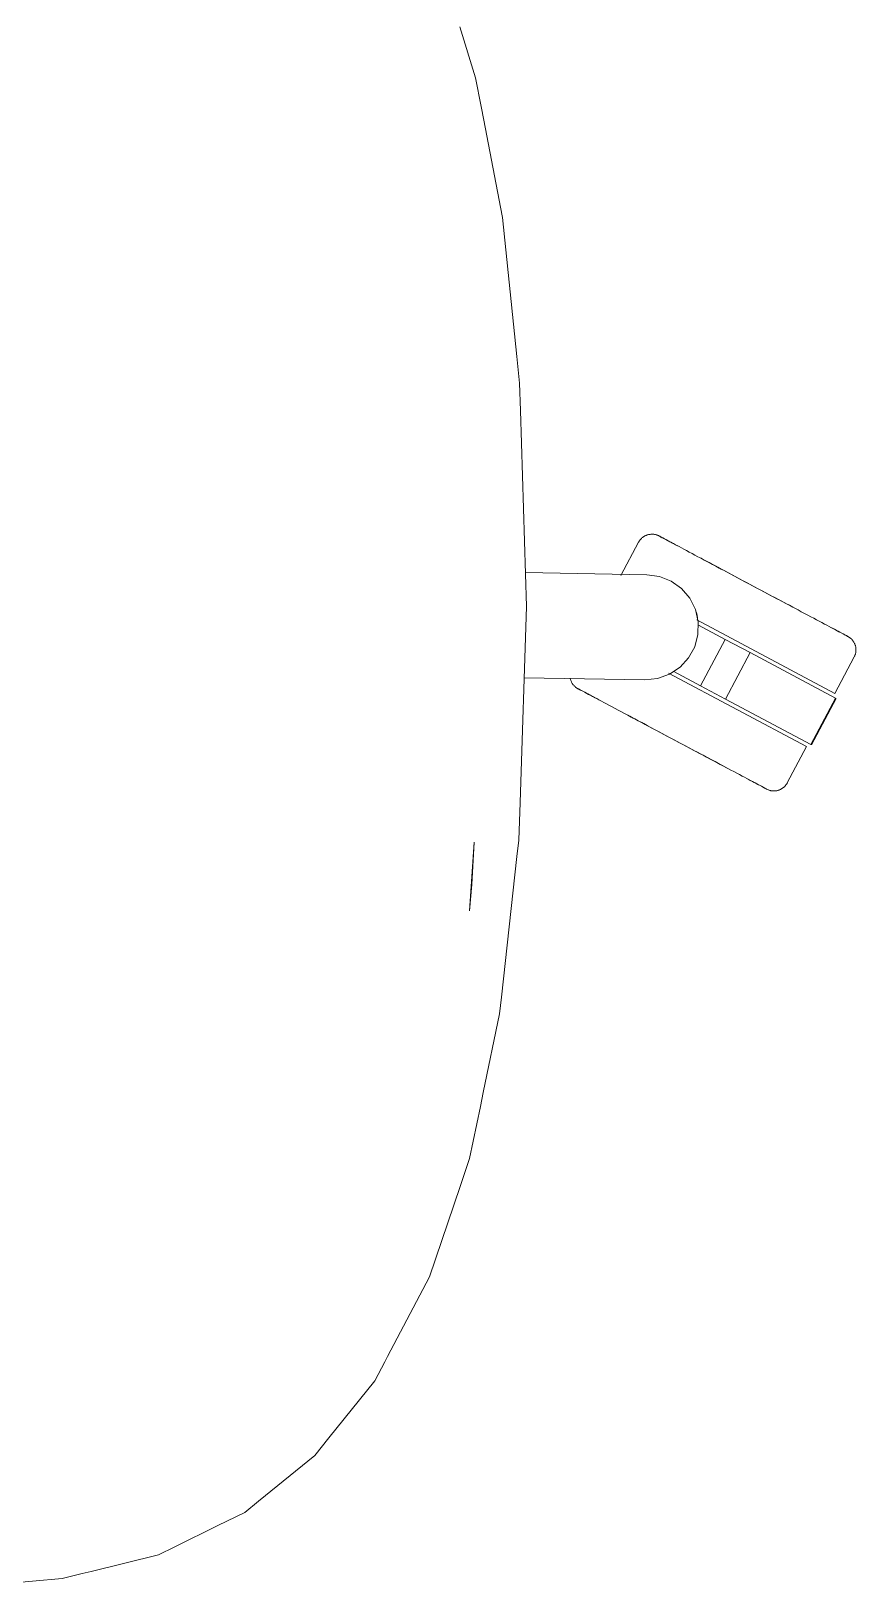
# Model space of a CAD drawing. Header units: millimetres. Extents: x 155927 to 317870, y -36033 to 97293.
# Drawn here: x 185565.3 to 185784.9, y 33270.4 to 33683.4 of the extents above; entities that cross this region are included whole.
import ezdxf

# ---------------------------------------------------------------- set-up
doc = ezdxf.new("R2010")
doc.units = ezdxf.units.MM
doc.header["$MEASUREMENT"] = 0
doc.layers.add('G-IMPT', color=8, linetype='CONTINUOUS', lineweight=9)
doc.layers.add('I-FURN', color=8, linetype='CONTINUOUS', lineweight=9)

msp = doc.modelspace()

# ---------------------------------------------------------------- linework, layer by layer
at = {"layer": 'G-IMPT'}
for p, q in [((185679.49, 33684.58), (185683.68, 33670.97)), ((185683.68, 33670.97), (185685.14, 33663.37)), ((185685.84, 33659.7), (185685.14, 33663.37)), ((185685.84, 33659.7), (185690.71, 33634.32)), ((185690.8, 33633.86), (185690.71, 33634.32)), ((185690.8, 33633.86), (185694.62, 33596.87)), ((185694.62, 33596.87), (185695.35, 33589.8)), ((185695.58, 33582.54), (185695.35, 33589.8)), ((185697.19, 33530.38), (185695.58, 33582.54)), ((185695.49, 33478.2), (185697.19, 33530.38)), ((185695.49, 33478.2), (185695.17, 33468.26)), ((185683.28, 33467.72), (185682.04, 33449.44)), ((185683.28, 33467.72), (185682.65, 33456.39)), ((185694.68, 33463.88), (185695.17, 33468.26)), ((185694.68, 33463.88), (185690.55, 33426.44)), ((185682.04, 33449.44), (185682.65, 33456.39)), ((185690.07, 33422.02), (185690.55, 33426.44)), ((185685.72, 33401.08), (185690.07, 33422.02)), ((185685.72, 33401.08), (185684.95, 33397.4)), ((185684.95, 33397.4), (185682.08, 33383.58)), ((185679.57, 33376.14), (185682.08, 33383.58)), ((185679.57, 33376.14), (185671.42, 33352.05)), ((185660.25, 33330.88), (185670.54, 33350.39)), ((185670.54, 33350.39), (185671.42, 33352.05)), ((185656.81, 33324.38), (185659.52, 33329.51)), ((185660.25, 33330.88), (185659.52, 33329.51)), ((185656.81, 33324.38), (185644.6, 33309.24)), ((185640.84, 33304.58), (185644.6, 33309.24)), ((185625.9, 33292.41), (185640.84, 33304.58)), ((185625.9, 33292.41), (185622.24, 33289.43)), ((185622.24, 33289.43), (185615.08, 33285.91)), ((185603.61, 33280.26), (185615.08, 33285.91)), ((185603.61, 33280.26), (185599.25, 33278.11)), ((185599.25, 33278.11), (185581.31, 33273.71)), ((185557.77, 33270.39), (185573.64, 33271.83)), ((185573.64, 33271.83), (185578.93, 33273.13)), ((185581.31, 33273.71), (185578.93, 33273.13))]:
    msp.add_line(p, q, dxfattribs=at)
at = {"layer": 'I-FURN'}
for p, q in [((185727.07, 33547.46), (185727.14, 33547.61)), ((185727.14, 33547.61), (185727.23, 33547.74)), ((185727.23, 33547.74), (185727.32, 33547.88)), ((185727.32, 33547.88), (185727.41, 33548.01)), ((185727.41, 33548.01), (185727.51, 33548.13)), ((185727.51, 33548.13), (185727.62, 33548.26)), ((185727.62, 33548.26), (185727.73, 33548.37)), ((185727.73, 33548.37), (185727.84, 33548.49)), ((185727.84, 33548.49), (185727.96, 33548.6)), ((185727.96, 33548.6), (185728.08, 33548.7)), ((185728.08, 33548.7), (185728.21, 33548.8)), ((185728.21, 33548.8), (185728.34, 33548.89)), ((185728.34, 33548.89), (185728.48, 33548.98)), ((185728.48, 33548.98), (185728.61, 33549.07)), ((185728.61, 33549.07), (185728.76, 33549.14)), ((185728.76, 33549.14), (185728.9, 33549.22)), ((185728.9, 33549.22), (185729.05, 33549.28)), ((185729.05, 33549.28), (185729.2, 33549.34)), ((185729.2, 33549.34), (185729.35, 33549.4)), ((185729.35, 33549.4), (185729.5, 33549.44)), ((185729.5, 33549.44), (185729.66, 33549.49)), ((185729.66, 33549.49), (185729.81, 33549.52)), ((185729.81, 33549.52), (185729.97, 33549.55)), ((185729.97, 33549.55), (185730.13, 33549.57)), ((185730.13, 33549.57), (185730.29, 33549.59)), ((185730.29, 33549.59), (185730.45, 33549.6)), ((185730.45, 33549.6), (185730.62, 33549.6)), ((185730.62, 33549.6), (185730.78, 33549.6)), ((185730.78, 33549.6), (185730.94, 33549.59)), ((185730.94, 33549.59), (185731.1, 33549.58)), ((185731.1, 33549.58), (185731.26, 33549.55)), ((185731.26, 33549.55), (185731.42, 33549.52)), ((185731.42, 33549.52), (185731.57, 33549.49)), ((185731.57, 33549.49), (185731.73, 33549.45)), ((185731.73, 33549.45), (185731.88, 33549.4)), ((185731.88, 33549.4), (185732.04, 33549.35)), ((185732.04, 33549.35), (185732.19, 33549.29)), ((185732.19, 33549.29), (185732.33, 33549.22)), ((185732.33, 33549.22), (185732.48, 33549.15)), ((185732.48, 33549.15), (185732.52, 33549.13)), ((185732.52, 33549.13), (185732.54, 33549.12)), ((185732.56, 33549.11), (185732.52, 33549.13)), ((185732.52, 33549.13), (185732.52, 33549.13)), ((185732.54, 33549.12), (185732.6, 33549.09)), ((185732.65, 33549.06), (185732.56, 33549.11)), ((185732.6, 33549.09), (185732.7, 33549.04)), ((185732.77, 33549), (185732.65, 33549.06)), ((185732.7, 33549.04), (185732.84, 33548.96)), ((185732.93, 33548.91), (185732.77, 33549)), ((185732.84, 33548.96), (185733.02, 33548.86)), ((185733.13, 33548.8), (185732.93, 33548.91)), ((185733.02, 33548.86), (185733.24, 33548.75)), ((185733.37, 33548.68), (185733.13, 33548.8)), ((185733.24, 33548.75), (185733.49, 33548.61)), ((185733.65, 33548.53), (185733.37, 33548.68)), ((185733.49, 33548.61), (185733.79, 33548.45)), ((185733.97, 33548.36), (185733.65, 33548.53)), ((185733.79, 33548.45), (185734.13, 33548.27)), ((185734.32, 33548.17), (185733.97, 33548.36)), ((185734.13, 33548.27), (185734.5, 33548.08)), ((185734.72, 33547.96), (185734.32, 33548.17)), ((185734.5, 33548.08), (185734.91, 33547.86)), ((185735.15, 33547.73), (185734.72, 33547.96)), ((185734.91, 33547.86), (185735.36, 33547.62)), ((185735.61, 33547.48), (185735.15, 33547.73)), ((185735.36, 33547.62), (185735.84, 33547.36)), ((185727.07, 33547.46), (185722.36, 33538.62)), ((185736.11, 33547.22), (185735.61, 33547.48)), ((185735.84, 33547.36), (185736.36, 33547.09)), ((185736.65, 33546.93), (185736.11, 33547.22)), ((185736.36, 33547.09), (185736.91, 33546.8)), ((185737.22, 33546.63), (185736.65, 33546.93)), ((185736.91, 33546.8), (185737.49, 33546.49)), ((185737.82, 33546.31), (185737.22, 33546.63)), ((185738.45, 33545.97), (185737.82, 33546.31)), ((185739.12, 33545.62), (185738.45, 33545.97)), ((185739.81, 33545.25), (185739.12, 33545.62)), ((185740.53, 33544.87), (185739.81, 33545.25)), ((185741.28, 33544.47), (185740.53, 33544.87)), ((185742.06, 33544.06), (185741.28, 33544.47)), ((185742.86, 33543.63), (185742.06, 33544.06)), ((185743.68, 33543.19), (185742.86, 33543.63)), ((185696.91, 33539.41), (185729.25, 33538.84)), ((185743.24, 33543.43), (185744.07, 33542.99)), ((185744.53, 33542.74), (185743.68, 33543.19)), ((185744.07, 33542.99), (185744.93, 33542.53)), ((185745.4, 33542.28), (185744.53, 33542.74)), ((185744.93, 33542.53), (185745.81, 33542.07)), ((185746.29, 33541.81), (185745.4, 33542.28)), ((185745.81, 33542.07), (185746.7, 33541.59)), ((185747.19, 33541.33), (185746.29, 33541.81)), ((185746.7, 33541.59), (185747.61, 33541.1)), ((185748.11, 33540.84), (185747.19, 33541.33)), ((185747.61, 33541.1), (185748.54, 33540.61)), ((185749.05, 33540.34), (185748.11, 33540.84)), ((185748.54, 33540.61), (185749.49, 33540.11)), ((185750, 33539.83), (185749.05, 33540.34)), ((185749.49, 33540.11), (185750.45, 33539.6)), ((185750.97, 33539.32), (185750, 33539.83)), ((185750.45, 33539.6), (185751.41, 33539.08)), ((185729.25, 33538.84), (185732.59, 33538.38)), ((185732.59, 33538.38), (185735.73, 33537.13)), ((185735.73, 33537.13), (185738.47, 33535.16)), ((185751.94, 33538.8), (185750.97, 33539.32)), ((185751.41, 33539.08), (185752.39, 33538.56)), ((185752.93, 33538.28), (185751.94, 33538.8)), ((185752.39, 33538.56), (185753.38, 33538.04)), ((185753.92, 33537.75), (185752.93, 33538.28)), ((185753.38, 33538.04), (185754.37, 33537.51)), ((185754.91, 33537.22), (185753.92, 33537.75)), ((185754.37, 33537.51), (185755.37, 33536.98)), ((185755.92, 33536.69), (185754.91, 33537.22)), ((185755.37, 33536.98), (185756.38, 33536.44)), ((185756.92, 33536.16), (185755.92, 33536.69)), ((185756.38, 33536.44), (185757.38, 33535.91)), ((185757.92, 33535.62), (185756.92, 33536.16)), ((185757.38, 33535.91), (185758.39, 33535.38)), ((185758.93, 33535.09), (185757.92, 33535.62)), ((185758.39, 33535.38), (185759.39, 33534.84)), ((185738.47, 33535.16), (185740.66, 33532.6)), ((185740.66, 33532.6), (185742.18, 33529.58)), ((185759.93, 33534.55), (185758.93, 33535.09)), ((185759.39, 33534.84), (185760.39, 33534.31)), ((185760.93, 33534.02), (185759.93, 33534.55)), ((185760.39, 33534.31), (185761.39, 33533.78)), ((185761.93, 33533.49), (185760.93, 33534.02)), ((185761.39, 33533.78), (185762.38, 33533.25)), ((185762.91, 33532.97), (185761.93, 33533.49)), ((185762.38, 33533.25), (185763.36, 33532.73)), ((185763.89, 33532.45), (185762.91, 33532.97)), ((185763.36, 33532.73), (185764.34, 33532.21)), ((185764.86, 33531.93), (185763.89, 33532.45)), ((185764.34, 33532.21), (185765.3, 33531.7)), ((185765.82, 33531.42), (185764.86, 33531.93)), ((185765.3, 33531.7), (185766.25, 33531.19)), ((185766.76, 33530.92), (185765.82, 33531.42)), ((185766.25, 33531.19), (185767.19, 33530.69)), ((185742.18, 33529.58), (185742.93, 33526.29)), ((185767.69, 33530.43), (185766.76, 33530.92)), ((185767.19, 33530.69), (185768.11, 33530.2)), ((185768.61, 33529.94), (185767.69, 33530.43)), ((185768.11, 33530.2), (185769.02, 33529.72)), ((185769.5, 33529.47), (185768.61, 33529.94)), ((185770.38, 33529), (185769.5, 33529.47)), ((185771.23, 33528.54), (185770.38, 33529)), ((185772.07, 33528.1), (185771.23, 33528.54)), ((185772.88, 33527.67), (185772.07, 33528.1)), ((185773.67, 33527.25), (185772.88, 33527.67)), ((185774.43, 33526.84), (185773.67, 33527.25)), ((185742.87, 33522.92), (185742, 33519.66)), ((185742.59, 33526.79), (185779.31, 33507.26)), ((185742.93, 33526.29), (185742.87, 33522.92)), ((185743, 33525.44), (185750.14, 33521.64)), ((185775.17, 33526.45), (185774.43, 33526.84)), ((185775.87, 33526.08), (185775.17, 33526.45)), ((185776.55, 33525.72), (185775.87, 33526.08)), ((185777.2, 33525.37), (185776.55, 33525.72)), ((185777.82, 33525.05), (185777.2, 33525.37)), ((185778.4, 33524.73), (185777.82, 33525.05)), ((185778.09, 33524.9), (185778.66, 33524.6)), ((185778.95, 33524.44), (185778.4, 33524.73)), ((185778.66, 33524.6), (185779.19, 33524.31)), ((185779.47, 33524.17), (185778.95, 33524.44)), ((185779.19, 33524.31), (185779.69, 33524.05)), ((185779.95, 33523.91), (185779.47, 33524.17)), ((185779.69, 33524.05), (185780.16, 33523.8)), ((185780.4, 33523.67), (185779.95, 33523.91)), ((185780.16, 33523.8), (185780.59, 33523.57)), ((185780.81, 33523.46), (185780.4, 33523.67)), ((185780.59, 33523.57), (185780.98, 33523.36)), ((185781.18, 33523.26), (185780.81, 33523.46)), ((185780.98, 33523.36), (185781.34, 33523.17)), ((185781.51, 33523.08), (185781.18, 33523.26)), ((185781.34, 33523.17), (185781.66, 33523)), ((185781.81, 33522.92), (185781.51, 33523.08)), ((185781.66, 33523), (185781.94, 33522.85)), ((185782.07, 33522.78), (185781.81, 33522.92)), ((185781.94, 33522.85), (185782.18, 33522.73)), ((185742, 33519.66), (185740.38, 33516.7)), ((185750.14, 33521.64), (185743.57, 33509.28)), ((185750.14, 33521.64), (185756.78, 33518.11)), ((185782.29, 33522.67), (185782.07, 33522.78)), ((185782.18, 33522.73), (185782.38, 33522.62)), ((185782.47, 33522.57), (185782.29, 33522.67)), ((185782.38, 33522.62), (185782.54, 33522.53)), ((185782.61, 33522.5), (185782.47, 33522.57)), ((185782.54, 33522.53), (185782.66, 33522.47)), ((185782.71, 33522.44), (185782.61, 33522.5)), ((185782.66, 33522.47), (185782.74, 33522.43)), ((185782.77, 33522.41), (185782.71, 33522.44)), ((185782.74, 33522.43), (185782.78, 33522.4)), ((185782.79, 33522.4), (185782.77, 33522.41)), ((185782.78, 33522.4), (185782.79, 33522.4)), ((185782.79, 33522.4), (185782.93, 33522.32)), ((185782.93, 33522.32), (185783.07, 33522.24)), ((185783.07, 33522.24), (185783.2, 33522.15)), ((185783.2, 33522.15), (185783.33, 33522.05)), ((185783.33, 33522.05), (185783.46, 33521.95)), ((185783.46, 33521.95), (185783.58, 33521.85)), ((185783.58, 33521.85), (185783.7, 33521.74)), ((185783.7, 33521.74), (185783.81, 33521.62)), ((185783.81, 33521.62), (185783.92, 33521.51)), ((185783.92, 33521.51), (185784.03, 33521.38)), ((185784.03, 33521.38), (185784.13, 33521.26)), ((185784.13, 33521.26), (185784.22, 33521.12)), ((185784.22, 33521.12), (185784.31, 33520.99)), ((185784.31, 33520.99), (185784.39, 33520.85)), ((185784.39, 33520.85), (185784.47, 33520.71)), ((185784.47, 33520.71), (185784.54, 33520.57)), ((185784.54, 33520.57), (185784.61, 33520.42)), ((185784.61, 33520.42), (185784.67, 33520.27)), ((185784.67, 33520.27), (185784.72, 33520.12)), ((185784.72, 33520.12), (185784.77, 33519.96)), ((185784.77, 33519.96), (185784.81, 33519.81)), ((185784.81, 33519.81), (185784.85, 33519.65)), ((185784.85, 33519.65), (185784.88, 33519.49)), ((185784.88, 33519.49), (185784.9, 33519.33)), ((185784.9, 33519.33), (185784.92, 33519.17)), ((185784.92, 33519.17), (185784.93, 33519.01)), ((185784.93, 33519.01), (185784.93, 33518.85)), ((185784.93, 33518.85), (185784.93, 33518.69)), ((185740.38, 33516.7), (185738.1, 33514.22)), ((185756.78, 33518.11), (185750.21, 33505.75)), ((185756.78, 33518.11), (185779.49, 33506.03)), ((185779.31, 33507.26), (185784.46, 33516.95)), ((185784.48, 33516.99), (185784.46, 33516.95)), ((185784.55, 33517.13), (185784.48, 33516.99)), ((185784.61, 33517.28), (185784.55, 33517.13)), ((185784.67, 33517.43), (185784.61, 33517.28)), ((185784.73, 33517.58), (185784.67, 33517.43)), ((185784.77, 33517.74), (185784.73, 33517.58)), ((185784.82, 33517.89), (185784.77, 33517.74)), ((185784.85, 33518.05), (185784.82, 33517.89)), ((185784.88, 33518.21), (185784.85, 33518.05)), ((185784.9, 33518.37), (185784.88, 33518.21)), ((185784.92, 33518.53), (185784.9, 33518.37)), ((185784.93, 33518.69), (185784.92, 33518.53)), ((185728.76, 33510.86), (185696.57, 33511.42)), ((185708.9, 33511.11), (185708.86, 33511.27)), ((185708.94, 33510.95), (185708.9, 33511.11)), ((185708.99, 33510.8), (185708.94, 33510.95)), ((185709.04, 33510.65), (185708.99, 33510.8)), ((185709.1, 33510.5), (185709.04, 33510.65)), ((185709.17, 33510.35), (185709.1, 33510.5)), ((185732.12, 33511.21), (185728.76, 33510.86)), ((185735.29, 33512.35), (185732.12, 33511.21)), ((185735.05, 33512.68), (185771.8, 33493.14)), ((185738.1, 33514.22), (185735.29, 33512.35)), ((185743.57, 33509.28), (185736.42, 33513.08)), ((185709.24, 33510.21), (185709.17, 33510.35)), ((185709.32, 33510.06), (185709.24, 33510.21)), ((185709.4, 33509.93), (185709.32, 33510.06)), ((185709.49, 33509.79), (185709.4, 33509.93)), ((185709.58, 33509.66), (185709.49, 33509.79)), ((185709.68, 33509.53), (185709.58, 33509.66)), ((185709.79, 33509.41), (185709.68, 33509.53)), ((185709.9, 33509.29), (185709.79, 33509.41)), ((185710.01, 33509.18), (185709.9, 33509.29)), ((185710.13, 33509.07), (185710.01, 33509.18)), ((185710.25, 33508.96), (185710.13, 33509.07)), ((185710.38, 33508.86), (185710.25, 33508.96)), ((185710.51, 33508.77), (185710.38, 33508.86)), ((185710.64, 33508.68), (185710.51, 33508.77)), ((185710.78, 33508.59), (185710.64, 33508.68)), ((185710.92, 33508.52), (185710.78, 33508.59)), ((185710.93, 33508.51), (185710.92, 33508.52)), ((185710.92, 33508.52), (185710.94, 33508.51)), ((185710.97, 33508.49), (185710.93, 33508.51)), ((185710.94, 33508.51), (185711, 33508.47)), ((185711.05, 33508.45), (185710.97, 33508.49)), ((185711, 33508.47), (185711.1, 33508.42)), ((185711.17, 33508.38), (185711.05, 33508.45)), ((185711.1, 33508.42), (185711.24, 33508.35)), ((185711.33, 33508.3), (185711.17, 33508.38)), ((185711.24, 33508.35), (185711.42, 33508.25)), ((185711.53, 33508.19), (185711.33, 33508.3)), ((185711.42, 33508.25), (185711.64, 33508.13)), ((185711.78, 33508.06), (185711.53, 33508.19)), ((185711.64, 33508.13), (185711.9, 33508)), ((185712.05, 33507.91), (185711.78, 33508.06)), ((185711.9, 33508), (185712.2, 33507.84)), ((185712.37, 33507.74), (185712.05, 33507.91)), ((185712.2, 33507.84), (185712.53, 33507.66)), ((185712.73, 33507.55), (185712.37, 33507.74)), ((185712.53, 33507.66), (185712.9, 33507.46)), ((185713.12, 33507.35), (185712.73, 33507.55)), ((185712.9, 33507.46), (185713.31, 33507.24)), ((185713.55, 33507.12), (185713.12, 33507.35)), ((185713.31, 33507.24), (185713.76, 33507.01)), ((185714.02, 33506.87), (185713.55, 33507.12)), ((185713.76, 33507.01), (185714.24, 33506.75)), ((185714.52, 33506.6), (185714.02, 33506.87)), ((185714.24, 33506.75), (185714.76, 33506.47)), ((185715.05, 33506.32), (185714.52, 33506.6)), ((185714.76, 33506.47), (185715.31, 33506.18)), ((185715.62, 33506.02), (185715.05, 33506.32)), ((185750.21, 33505.75), (185743.57, 33509.28)), ((185715.31, 33506.18), (185715.9, 33505.87)), ((185715.9, 33505.87), (185716.51, 33505.54)), ((185716.51, 33505.54), (185717.16, 33505.2)), ((185717.16, 33505.2), (185717.84, 33504.84)), ((185717.84, 33504.84), (185718.54, 33504.46)), ((185718.54, 33504.46), (185719.28, 33504.07)), ((185719.28, 33504.07), (185720.04, 33503.67)), ((185720.04, 33503.67), (185720.83, 33503.25)), ((185720.83, 33503.25), (185721.64, 33502.82)), ((185721.64, 33502.82), (185722.48, 33502.37)), ((185722.48, 33502.37), (185723.33, 33501.92)), ((185772.92, 33493.67), (185750.21, 33505.75)), ((185779.49, 33506.03), (185772.92, 33493.67)), ((185773.09, 33493.58), (185779.66, 33505.94)), ((185723.33, 33501.92), (185724.21, 33501.45)), ((185724.21, 33501.45), (185725.11, 33500.97)), ((185725.6, 33500.71), (185724.69, 33501.19)), ((185725.11, 33500.97), (185726.02, 33500.49)), ((185726.52, 33500.22), (185725.6, 33500.71)), ((185726.02, 33500.49), (185726.95, 33499.99)), ((185727.46, 33499.72), (185726.52, 33500.22)), ((185726.95, 33499.99), (185727.89, 33499.49)), ((185728.41, 33499.22), (185727.46, 33499.72)), ((185727.89, 33499.49), (185728.85, 33498.98)), ((185729.37, 33498.7), (185728.41, 33499.22)), ((185728.85, 33498.98), (185729.82, 33498.47)), ((185730.35, 33498.19), (185729.37, 33498.7)), ((185729.82, 33498.47), (185730.8, 33497.95)), ((185731.33, 33497.66), (185730.35, 33498.19)), ((185730.8, 33497.95), (185731.79, 33497.42)), ((185732.32, 33497.14), (185731.33, 33497.66)), ((185731.79, 33497.42), (185732.78, 33496.89)), ((185733.32, 33496.61), (185732.32, 33497.14)), ((185732.78, 33496.89), (185733.78, 33496.36)), ((185734.32, 33496.07), (185733.32, 33496.61)), ((185733.78, 33496.36), (185734.78, 33495.83)), ((185735.32, 33495.54), (185734.32, 33496.07)), ((185734.78, 33495.83), (185735.79, 33495.29)), ((185736.33, 33495.01), (185735.32, 33495.54)), ((185735.79, 33495.29), (185736.79, 33494.76)), ((185737.33, 33494.47), (185736.33, 33495.01)), ((185736.79, 33494.76), (185737.8, 33494.23)), ((185738.34, 33493.94), (185737.33, 33494.47)), ((185737.8, 33494.23), (185738.8, 33493.69)), ((185739.34, 33493.41), (185738.34, 33493.94)), ((185738.8, 33493.69), (185739.79, 33493.16)), ((185740.33, 33492.88), (185739.34, 33493.41)), ((185739.79, 33493.16), (185740.79, 33492.64)), ((185741.32, 33492.35), (185740.33, 33492.88)), ((185740.79, 33492.64), (185741.77, 33492.11)), ((185742.3, 33491.83), (185741.32, 33492.35)), ((185741.77, 33492.11), (185742.74, 33491.6)), ((185743.26, 33491.32), (185742.3, 33491.83)), ((185742.74, 33491.6), (185743.71, 33491.08)), ((185744.22, 33490.81), (185743.26, 33491.32)), ((185743.71, 33491.08), (185744.66, 33490.58)), ((185745.17, 33490.31), (185744.22, 33490.81)), ((185744.66, 33490.58), (185745.6, 33490.08)), ((185746.1, 33489.81), (185745.17, 33490.31)), ((185745.6, 33490.08), (185746.52, 33489.59)), ((185747.01, 33489.33), (185746.1, 33489.81)), ((185766.65, 33483.45), (185771.8, 33493.14)), ((185746.52, 33489.59), (185747.42, 33489.11)), ((185747.91, 33488.85), (185747.01, 33489.33)), ((185747.42, 33489.11), (185748.31, 33488.63)), ((185748.78, 33488.38), (185747.91, 33488.85)), ((185748.31, 33488.63), (185749.18, 33488.17)), ((185749.64, 33487.93), (185748.78, 33488.38)), ((185749.18, 33488.17), (185750.03, 33487.72)), ((185750.47, 33487.48), (185749.64, 33487.93)), ((185750.03, 33487.72), (185750.85, 33487.28)), ((185750.85, 33487.28), (185751.65, 33486.86)), ((185751.65, 33486.86), (185752.43, 33486.45)), ((185752.43, 33486.45), (185753.18, 33486.05)), ((185753.18, 33486.05), (185753.9, 33485.66)), ((185753.9, 33485.66), (185754.59, 33485.29)), ((185754.59, 33485.29), (185755.26, 33484.94)), ((185755.26, 33484.94), (185755.89, 33484.6)), ((185755.89, 33484.6), (185756.49, 33484.28)), ((185756.8, 33484.12), (185756.22, 33484.43)), ((185756.49, 33484.28), (185757.06, 33483.98)), ((185757.36, 33483.83), (185756.8, 33484.12)), ((185757.06, 33483.98), (185757.6, 33483.7)), ((185757.87, 33483.55), (185757.36, 33483.83)), ((185757.6, 33483.7), (185758.1, 33483.43)), ((185758.35, 33483.29), (185757.87, 33483.55)), ((185758.1, 33483.43), (185758.56, 33483.18)), ((185758.8, 33483.06), (185758.35, 33483.29)), ((185758.56, 33483.18), (185758.99, 33482.95)), ((185759.21, 33482.84), (185758.8, 33483.06)), ((185758.99, 33482.95), (185759.39, 33482.75)), ((185759.58, 33482.64), (185759.21, 33482.84)), ((185759.39, 33482.75), (185759.74, 33482.56)), ((185759.92, 33482.46), (185759.58, 33482.64)), ((185759.74, 33482.56), (185760.06, 33482.39)), ((185760.22, 33482.3), (185759.92, 33482.46)), ((185760.06, 33482.39), (185760.34, 33482.24)), ((185760.47, 33482.17), (185760.22, 33482.3)), ((185760.34, 33482.24), (185760.58, 33482.11)), ((185760.69, 33482.05), (185760.47, 33482.17)), ((185760.58, 33482.11), (185760.78, 33482)), ((185760.87, 33481.96), (185760.69, 33482.05)), ((185760.78, 33482), (185760.94, 33481.92)), ((185761.01, 33481.88), (185760.87, 33481.96)), ((185760.94, 33481.92), (185761.07, 33481.85)), ((185761.11, 33481.83), (185761.01, 33481.88)), ((185761.07, 33481.85), (185761.15, 33481.81)), ((185761.17, 33481.8), (185761.11, 33481.83)), ((185761.15, 33481.81), (185761.19, 33481.79)), ((185761.19, 33481.78), (185761.17, 33481.8)), ((185761.19, 33481.79), (185761.19, 33481.78)), ((185761.23, 33481.76), (185761.19, 33481.78)), ((185761.38, 33481.69), (185761.23, 33481.76)), ((185761.53, 33481.63), (185761.38, 33481.69)), ((185761.68, 33481.57), (185761.53, 33481.63)), ((185761.83, 33481.51), (185761.68, 33481.57)), ((185764.36, 33481.52), (185764.21, 33481.47)), ((185764.51, 33481.57), (185764.36, 33481.52)), ((185764.66, 33481.63), (185764.51, 33481.57)), ((185764.81, 33481.7), (185764.66, 33481.63)), ((185764.96, 33481.77), (185764.81, 33481.7)), ((185765.1, 33481.85), (185764.96, 33481.77)), ((185765.23, 33481.93), (185765.1, 33481.85)), ((185765.37, 33482.02), (185765.23, 33481.93)), ((185765.5, 33482.12), (185765.37, 33482.02)), ((185765.63, 33482.21), (185765.5, 33482.12)), ((185765.75, 33482.32), (185765.63, 33482.21)), ((185765.87, 33482.43), (185765.75, 33482.32)), ((185765.98, 33482.54), (185765.87, 33482.43)), ((185766.09, 33482.66), (185765.98, 33482.54)), ((185766.2, 33482.78), (185766.09, 33482.66)), ((185766.3, 33482.91), (185766.2, 33482.78)), ((185766.39, 33483.04), (185766.3, 33482.91)), ((185766.48, 33483.17), (185766.39, 33483.04)), ((185766.57, 33483.31), (185766.48, 33483.17)), ((185766.65, 33483.45), (185766.57, 33483.31)), ((185761.98, 33481.47), (185761.83, 33481.51)), ((185762.14, 33481.43), (185761.98, 33481.47)), ((185762.29, 33481.39), (185762.14, 33481.43)), ((185762.45, 33481.36), (185762.29, 33481.39)), ((185762.61, 33481.34), (185762.45, 33481.36)), ((185762.77, 33481.32), (185762.61, 33481.34)), ((185762.93, 33481.32), (185762.77, 33481.32)), ((185763.1, 33481.31), (185762.93, 33481.32)), ((185763.26, 33481.32), (185763.1, 33481.31)), ((185763.42, 33481.33), (185763.26, 33481.32)), ((185763.58, 33481.34), (185763.42, 33481.33)), ((185763.74, 33481.37), (185763.58, 33481.34)), ((185763.9, 33481.39), (185763.74, 33481.37)), ((185764.05, 33481.43), (185763.9, 33481.39)), ((185764.21, 33481.47), (185764.05, 33481.43))]:
    msp.add_line(p, q, dxfattribs=at)
msp.add_arc((185729.2, 33524.85), 13.81, 12.3473, 17.336, dxfattribs=at)
msp.add_open_spline([(185742.52, 33528.49), (185742.64, 33528.07), (185742.71, 33527.64), (185742.77, 33527.2)], degree=3, dxfattribs=at)

doc.saveas('drawing.dxf')
